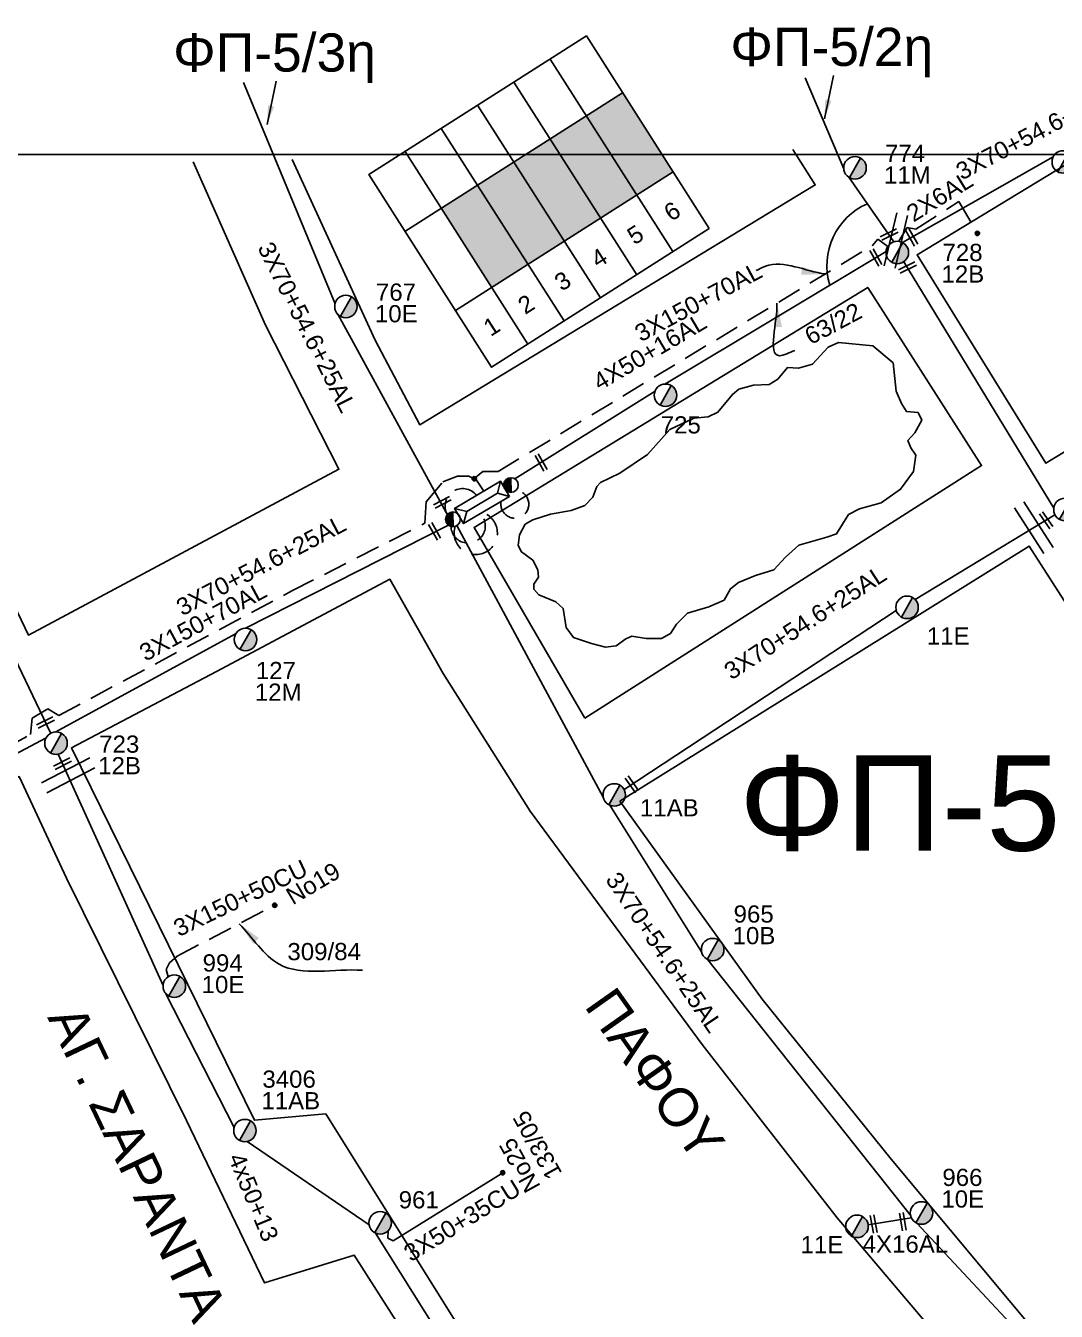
# Model space of a CAD drawing. Header units: millimetres. Extents: x 645 to 3057, y 900 to 1793.
# Drawn here: x 1938 to 2045.8, y 1647.1 to 1781.7 of the extents above; entities that cross this region are included whole.
import ezdxf
from ezdxf.enums import TextEntityAlignment as Align

# ---------------------------------------------------------------- set-up
doc = ezdxf.new("R2010")
doc.units = ezdxf.units.MM
doc.linetypes.add('DASHED', pattern=[19.05, 12.7, -6.35])
for name, color, linetype in [('Άγνωστα', 7, 'Continuous'), ('Ασφαλειοκιβώτια Χ.Τ 6 αναχωρήσεων', 7, 'Continuous'), ('Γέφυρες Εναέριου Δικτύου', 7, 'Continuous'), ('Γυμνά εναέρια ΧΤ (3Φ)   3x50+35CU', 7, 'Continuous'), ('Γυμνά εναέρια ΧΤ και ΦΟΠ (3Φ)   4x50+16AL', 7, 'Continuous'), ('Επιγραφές - Σχήματα', 7, 'Continuous'), ('Καλώδια ΧΤ   2x6AL', 7, 'DASHED'), ('Καλώδια ΧΤ   3x150+50CU', 7, 'DASHED'), ('Μηχανική τομή', 7, 'Continuous'), ('Στύλος ΦΜ', 7, 'Continuous'), ('Στύλος ΦΜ @ 1', 7, 'Continuous'), ('Συνδέσεις', 7, 'Continuous'), ('Συνεστραμμένα ΧΤ   3x70+54.6+25 AL', 7, 'SYN_LINE'), ('Τομή', 7, 'Continuous'), ('Υποσταθμός εναέριος 2 στύλων', 7, 'Continuous'), ('Υποσταθμός πόλεως', 7, 'Continuous'), ('Υπόβαθρο ΔΕΗ', 7, 'Continuous'), ('Υπόγεια καλώδια Δικτύου ΧΤ και Παρ. ΧΤ - 3X150+70 AL', 7, 'DASHED'), ('Υπόγεια καλώδια Παροχών ΧΤ   4x16AL', 7, 'DASHED')]:
    doc.layers.add(name, color=color, linetype=linetype)
doc.styles.get("Standard").update_dxf_attribs({"font": 'arial.ttf'})
doc.linetypes.add('SYN_LINE', pattern='A,0.5,-0.0001,["/\\/\\/\\/",Standard,S=0.1,R=0,X=0,Y=-0.05],-0.25', length=0.7501)
doc.dimstyles.new('ISO-25', dxfattribs={"dimtxt": 2.5, "dimasz": 2.5, "dimexe": 1.25, "dimexo": 0.625, "dimtad": 1, "dimtxsty": 'Standard', "dimcen": 2.5, "dimadec": 0, "dimazin": 0, "dimtfac": 1, "dimtmove": 0, "dimatfit": 3, "dimfxl": 1, "dimarcsym": 0})

# ---------------------------------------------------------------- blocks, each defined once
blk = doc.blocks.new('ΥΠΑΡΧΩΝ ΤΣΙΜΕΝΤΕΝΙΟΣ ΣΤΥΛΟΣ')
at = {"layer": 'Στύλος ΦΜ'}
blk.add_hatch(color=256, dxfattribs=at).paths.add_polyline_path([(-1.29, -2.28, 0.574793), (2.62, 0, 0.268822), (1.3, 2.27)])
blk.add_line((-1.29, -2.28), (1.3, 2.27), dxfattribs=at)
blk.add_circle((0, 0), 2.62, dxfattribs=at)
at = {"layer": 'Στύλος ΦΜ', "flags": 4}
for tag, p in [('ΑΡΙΘΜΟΣ', (-4.68, 8.05)), ('ΤΥΠΟΣ', (-4.91, 3.03))]:
    blk.add_attdef(tag, p, '', height=4, dxfattribs=at)
blk = doc.blocks.new('ΥΠΟΣΤΑΘΜΟΣ ΕΝΑΕΡΙΟΣ ΕΠΙ 2 ΣΤΥΛΩΝ')
at = {"layer": 'Υποσταθμός εναέριος 2 στύλων', "linetype": 'Continuous'}
for points in [[(-11.97, -2.11, 0.574793), (-8.45, -0.07, 0.268822), (-9.64, 1.98)], [(9.68, -2.15, 0.574793), (13.19, -0.1, 0.268822), (12.01, 1.95)]]:
    blk.add_hatch(color=256, dxfattribs=at).paths.add_polyline_path(points)
for p, q in [((-11.97, -2.11), (-9.64, 1.98)), ((9.68, -2.15), (12.01, 1.95))]:
    blk.add_line(p, q, dxfattribs=at)
for centre in [(-10.81, -0.07), (10.84, -0.1)]:
    blk.add_circle(centre, 2.36, dxfattribs=at)
at = {"layer": 'Υποσταθμός πόλεως', "linetype": 'Continuous', "ltscale": 40}
blk.add_lwpolyline([(-8.57, 2.82), (8.57, 2.82), (8.57, -2.82), (-8.57, -2.82)], close=True, dxfattribs=at)
for points in [[(-5.75, 0), (-8.57, 2.82)], [(-8.57, -2.82), (-5.75, 0)], [(-5.75, 0), (5.75, 0)], [(5.75, 0), (8.57, 2.82)], [(8.57, -2.82), (5.75, 0)]]:
    blk.add_lwpolyline(points, dxfattribs=at)
at = {"layer": 'Υποσταθμός εναέριος 2 στύλων', "ltscale": 40, "flags": 1}
for tag, p in [('ΜΕΤΑΣΧΗΜΑΤΙΣΜΟΣ', (14.09, 2.51)), ('ΙΣΧΥΣ', (14.07, -0.28)), ('ΑΡΙΘΜΟΣ', (14.19, -3))]:
    blk.add_attdef(tag, p, '', height=1.8, dxfattribs=at)
blk = doc.blocks.new('ΜΗΧΑΝΙΚΗ ΤΟΜΗ')
at = {"layer": 'Μηχανική τομή', "ltscale": 40}
for p, q in [((-1.89, 0.78), (1.89, 0.78)), ((1.89, 0), (-1.89, 0))]:
    blk.add_line(p, q, dxfattribs=at)
blk = doc.blocks.new('ΤΟΜΗ')
at = {"layer": 'Τομή', "ltscale": 40}
for p, q in [((-5.68, 0), (5.68, 0)), ((5.68, -2.33), (-5.68, -2.33))]:
    blk.add_line(p, q, dxfattribs=at)
blk = doc.blocks.new('ΑΣΦΑΛΕΙΟΚΙΒΩΤΙΟ ΥΠΟΣΤΑΘΜΟΥ 6 ΑΝΑΧΩΡΗΣΕΩΝ')
at = {"layer": 'Ασφαλειοκιβώτια Χ.Τ 6 αναχωρήσεων', "ltscale": 40}
for p, q in [((-23.91, 27), (23.91, 27)), ((-9.83, 27), (-9.83, -27)), ((9.83, 27), (9.83, -27)), ((-23.91, 18), (23.91, 18)), ((-23.91, 9), (23.91, 9)), ((-23.91, 0), (23.91, 0)), ((-23.91, -9), (23.91, -9)), ((-23.91, -18), (23.91, -18))]:
    blk.add_line(p, q, dxfattribs=at)
at = {"layer": 'Ασφαλειοκιβώτια Χ.Τ 6 αναχωρήσεων'}
blk.add_lwpolyline([(-23.91, -27), (23.91, -27), (23.91, 27), (-23.91, 27)], close=True, dxfattribs=at)
for s, p in [('1', (-18.47, 23.8)), ('2', (-18.47, 15.23)), ('3', (-18.47, 6.16)), ('4', (-18.47, -2.87)), ('5', (-18.47, -11.88)), ('6', (-18.47, -21.01))]:
    blk.add_text(s, height=3.6, rotation=270, dxfattribs=at).set_placement(p)
at = {"layer": 'Ασφαλειοκιβώτια Χ.Τ 6 αναχωρήσεων', "ltscale": 40}
for tag, height, p in [('ΟΝΟΜΑ', 5, (-0.27, 31.68)), ('ΚΕΙΜΕΝΟ 1', 2, (16.95, 22.41)), ('ΚΕΙΜΕΝΟ 2', 2, (16.95, 13.71)), ('ΚΕΙΜΕΝΟ 3', 2, (16.95, 4.31)), ('ΚΕΙΜΕΝΟ 4', 2, (16.95, -4.67)), ('ΚΕΙΜΕΝΟ 5', 2, (16.95, -13.51)), ('ΚΕΙΜΕΝΟ 6', 2, (16.95, -22.43)), ('ΣΧ', 2, (-0.21, -29.21))]:
    blk.add_attdef(tag, text='', height=height, dxfattribs=at).set_placement(p, align=Align.MIDDLE_CENTER)
blk = doc.blocks.new('_ΣΥΝΔΕΣΗ')
at = {"layer": 'Συνδέσεις', "linetype": 'SYN_LINE', "ltscale": 40}
blk.add_hatch(color=256, dxfattribs=at).paths.add_polyline_path([(0.5, -0.01, 1), (-0.5, -0.01, 1)])
at = {"layer": 'Συνδέσεις'}
blk.add_circle((0, -0.01), 0.5, dxfattribs=at)

msp = doc.modelspace()

# ---------------------------------------------------------------- hatches: boundary and pattern name
at = {"layer": 'Ασφαλειοκιβώτια Χ.Τ 6 αναχωρήσεων'}
for color, points in [(173, [(2001.91164, 1764.01254), (2005.70592, 1766.43193), (2000.42237, 1774.71801), (1996.62809, 1772.29862)]), (2, [(1998.11736, 1761.59315), (2001.91164, 1764.01254), (1996.62809, 1772.29862), (1992.83381, 1769.87923)]), (6, [(1994.32308, 1759.17376), (1998.11736, 1761.59315), (1992.83381, 1769.87923), (1989.03953, 1767.45984)]), (30, [(1990.5288, 1756.75437), (1994.32308, 1759.17376), (1989.03953, 1767.45984), (1985.24525, 1765.04045)]), (151, [(1986.73452, 1754.33498), (1990.5288, 1756.75437), (1985.24525, 1765.04045), (1981.45097, 1762.62106)])]:
    msp.add_hatch(color=color, dxfattribs=at).paths.add_polyline_path(points)

# ---------------------------------------------------------------- linework, layer by layer
at = {"layer": 'Άγνωστα', "color": 6, "linetype": 'Continuous', "ltscale": 20}
msp.add_lwpolyline([(1940.58196, 1707.64502), (1927.28344, 1735.44518)], dxfattribs=at)
at = {"layer": 'Άγνωστα', "color": 85}
for points in [[(1952.34467, 1681.24327), (1941.37586, 1705.45412)], [(1959.7727, 1666.36472), (1952.58833, 1680.45423)], [(1973.90894, 1656.1955), (1961.13315, 1664.89748)], [(1990.24591, 1630.33324), (1974.56092, 1655.33309)]]:
    msp.add_lwpolyline(points, dxfattribs=at)
at = {"layer": 'Άγνωστα', "color": 30, "linetype": 'DASHED', "ltscale": 0.2}
msp.add_arc((1983.68348, 1731.44598), 1.82778, 36.946858, 215.0543487, dxfattribs=at)
at = {"layer": 'Άγνωστα', "color": 151, "linetype": 'DASHED', "ltscale": 0.2}
msp.add_arc((1989.15064, 1731.63148), 1.45974, 167.7932217, 84.9135424, dxfattribs=at)
at = {"layer": 'Άγνωστα', "color": 2, "linetype": 'DASHED', "ltscale": 0.2}
msp.add_arc((1984.26479, 1729.35569), 1.79403, 181.4397941, 45.5244394, dxfattribs=at)
at = {"layer": 'Άγνωστα', "color": 6, "linetype": 'DASHED', "ltscale": 0.2}
msp.add_arc((1985.06662, 1728.61477), 2.26168, 161.6989645, 72.4218148, dxfattribs=at)
at = {"layer": 'Γέφυρες Εναέριου Δικτύου'}
msp.add_arc((2028.86571, 1756.62182), 7.06222, 113.5696077, 196.9444032, dxfattribs=at)
at = {"layer": 'Γυμνά εναέρια ΧΤ (3Φ)   3x50+35CU', "color": 85}
msp.add_lwpolyline([(1975.89396, 1655.55412), (1975.85805, 1654.80794), (1976.41539, 1654.5294), (1987.87875, 1661.64379)], dxfattribs=at)
at = {"layer": 'Γυμνά εναέρια ΧΤ και ΦΟΠ (3Φ)   4x50+16AL', "color": 151}
for points in [[(2023.57617, 1766.74652), (2019.54483, 1776.26336)], [(2004.8395, 1744.21324), (2028.00197, 1758.09462)], [(1989.16359, 1734.27941), (2003.83357, 1743.47986)]]:
    msp.add_lwpolyline(points, dxfattribs=at)
at = {"layer": 'Γυμνά εναέρια ΧΤ και ΦΟΠ (3Φ)   4x50+16AL', "color": 151, "linetype": 'SYN_LINE', "ltscale": 10}
msp.add_lwpolyline([(2028.82283, 1759.1203), (2024.09962, 1765.87057)], dxfattribs=at)
at = {"layer": 'Επιγραφές - Σχήματα'}
msp.add_lwpolyline([(644.94827, 917.56325), (2950.19274, 916.21517), (2950.19274, 1768.24265), (644.94827, 1768.24265)], close=True, dxfattribs=at)
at = {"layer": 'Καλώδια ΧΤ   2x6AL', "color": 173, "ltscale": 0.2}
msp.add_lwpolyline([(2029.34809, 1759.1617), (2030.21789, 1760.59356), (2031.12479, 1760.41925), (2035.61747, 1763.34257), (2037.55334, 1759.9956)], dxfattribs=at)
at = {"layer": 'Καλώδια ΧΤ   3x150+50CU', "color": 85, "ltscale": 0.2}
msp.add_lwpolyline([(1952.86987, 1682.156), (1952.65015, 1682.90522), (1953.00707, 1683.61873), (1953.8049, 1684.31126), (1964.03362, 1689.64859)], dxfattribs=at)
at = {"layer": 'Συνεστραμμένα ΧΤ   3x70+54.6+25 AL', "color": 30, "ltscale": 20}
for points in [[(1970.33816, 1752.62942), (1960.75705, 1775.78873)], [(1982.18725, 1730.39619), (1970.61558, 1751.52921)]]:
    msp.add_lwpolyline(points, dxfattribs=at)
at = {"layer": 'Συνεστραμμένα ΧΤ   3x70+54.6+25 AL', "color": 173, "ltscale": 20}
for points in [[(2029.71732, 1759.04243), (2045.49429, 1768.00046)], [(2029.84266, 1757.02593), (2045.55033, 1731.23176)]]:
    msp.add_lwpolyline(points, dxfattribs=at)
at = {"layer": 'Συνεστραμμένα ΧΤ   3x70+54.6+25 AL', "color": 2, "ltscale": 20}
for points in [[(2031.03598, 1721.65915), (2045.67618, 1730.52929)], [(1983.09977, 1729.41433), (1998.40618, 1700.95427)], [(2000.58322, 1701.77693), (2029.06456, 1720.50293)], [(1999.09192, 1700.11429), (2008.69819, 1684.77231)], [(2009.3576, 1683.93364), (2030.53664, 1657.2328)], [(2031.2256, 1656.34887), (2049.75063, 1636.5065)]]:
    msp.add_lwpolyline(points, dxfattribs=at)
at = {"layer": 'Συνεστραμμένα ΧΤ   3x70+54.6+25 AL', "color": 6, "ltscale": 20}
for points in [[(1960.98473, 1718.64096), (1982.225, 1729.42744)], [(1941.04994, 1707.78243), (1959.97588, 1718.10098)], [(1922.18043, 1697.63254), (1940.11643, 1707.18977)]]:
    msp.add_lwpolyline(points, dxfattribs=at)
at = {"layer": 'Υπόβαθρο ΔΕΗ'}
for points in [[(1965.86004, 1767.72529), (1974.54363, 1748.81647), (1979.19404, 1739.94577), (2020.59158, 1765.05864), (2018.24481, 1768.7705)], [(2049.63494, 1768.91108), (2031.2394, 1757.76047), (2044.73138, 1735.92021), (2067.36783, 1749.69885), (2083.33932, 1759.64848), (2076.72945, 1769.16)], [(1914.67078, 1767.1618), (1938.2429, 1717.93875), (1970.7444, 1735.28734), (1963.06933, 1750.36287), (1955.4896, 1767.46888)], [(1996.46008, 1709.22121), (2037.99159, 1735.67723), (2026.08023, 1754.33024), (1984.89357, 1729.19694), (1996.46008, 1709.22121)], [(1998.10133, 1733.91746), (2000.13621, 1734.86864), (2003.03049, 1736.82632), (2005.37301, 1739.45928), (2007.87045, 1740.66059), (2009.37903, 1740.79761), (2010.40761, 1741.27718), (2011.91619, 1743.12695), (2012.60191, 1743.67502), (2014.11979, 1744.09721), (2015.76552, 1744.16572), (2016.65695, 1744.7138), (2017.68553, 1745.94698), (2018.85126, 1745.87847), (2020.29126, 1746.28953), (2021.93698, 1748.07079), (2023.03413, 1748.55036), (2026.59987, 1748.20781), (2028.7256, 1746.42655), (2029.06846, 1743.48062), (2029.61703, 1742.17893), (2030.14924, 1741.33898), (2031.3536, 1741.24272), (2031.73901, 1740.42449), (2031.01638, 1739.12494), (2030.29376, 1738.30671), (2030.58281, 1737.53661), (2031.10908, 1736.76105), (2030.8682, 1735.07646), (2029.51931, 1733.19934), (2027.48863, 1731.79336), (2025.22441, 1731.16765), (2024.06821, 1730.54194), (2022.81568, 1728.52043), (2021.80401, 1728.18352), (2018.85936, 1727.35869), (2017.4623, 1726.10728), (2016.25793, 1724.7596), (2014.32379, 1724.17562), (2012.54133, 1723.45366), (2011.72236, 1722.77982), (2011.04791, 1721.57653), (2009.45814, 1720.9027), (2007.23541, 1720.22151), (2006.07922, 1719.06636), (2005.45295, 1718.10374), (2004.48945, 1717.5743), (2002.89969, 1717.5743), (2001.40627, 1717.81495), (2000.77569, 1717.52579), (1999.76402, 1716.80382), (1998.656, 1716.65943), (1997.16259, 1717.04448), (1995.28377, 1717.67018), (1994.51297, 1718.72907), (1994.22393, 1720.70245), (1993.45313, 1721.42442), (1991.66402, 1722.15806), (1991.1341, 1722.73564), (1991.1341, 1723.26508), (1991.61585, 1723.98705), (1991.56767, 1724.75715), (1991.03775, 1725.76791), (1989.83338, 1726.63427), (1989.49616, 1727.30811), (1989.64114, 1728.42323), (1990.21923, 1729.53025), (1991.03821, 1730.01156), (1992.86885, 1730.58913), (1995.0367, 1730.97418), (1996.48195, 1731.50363), (1997.30092, 1732.36999), (1997.73449, 1733.47701), (1998.10133, 1733.91746)], [(2000.12761, 1700.53204), (2015.02549, 1679.81937), (2028.53108, 1663.056), (2044.06792, 1644.44898), (2050.90531, 1637.19105), (2085.81764, 1659.46101), (2069.39241, 1685.00943), (2052.12991, 1712.98783), (2042.98969, 1727.24198), (2000.12761, 1700.53204)], [(2006.49411, 1609.177), (2044.2173, 1632.78968), (2033.51261, 1644.34588), (2022.89898, 1656.93413), (2008.7555, 1675.05595), (1990.75754, 1699.50573), (1981.63677, 1713.91416), (1976.05796, 1723.77133), (1957.92974, 1714.13551), (1942.75777, 1706.11368), (1950.90491, 1689.52312), (1961.90583, 1667.14151), (1969.36801, 1667.82285), (1988.41521, 1637.31536), (2006.49411, 1609.177)], [(1901.94765, 1684.27725), (1937.27363, 1703.12443), (1942.22004, 1692.48768), (1954.78236, 1667.12255), (1962.94152, 1650.10523), (1972.35115, 1653.02116), (1999.81252, 1609.90662), (2002.01801, 1606.41846), (1978.3689, 1591.51981), (1967.80771, 1584.96031), (1956.86006, 1601.26404), (1937.32229, 1630.13871), (1913.90482, 1666.05014), (1901.94765, 1684.27725)]]:
    msp.add_lwpolyline(points, dxfattribs=at)
at = {"layer": 'Υπόγεια καλώδια Δικτύου ΧΤ και Παρ. ΧΤ - 3X150+70 AL', "color": 173, "ltscale": 0.2}
for points in [[(1984.84267, 1734.25908), (1985.79609, 1735.07312), (1987.40879, 1735.07312), (2026.58369, 1758.72351), (2027.12265, 1759.3915), (2028.17881, 1758.62387)], [(1900.21689, 1686.12753), (1900.74184, 1687.46056), (1901.59738, 1687.86394), (1902.50135, 1687.68645), (1938.45754, 1707.53154), (1938.64485, 1709.22541), (1940.28886, 1710.21946), (1941.43369, 1709.50634), (1965.8205, 1722.5613), (1979.74874, 1729.63629), (1979.88789, 1731.87008), (1981.62944, 1733.98667), (1983.1431, 1734.58162), (1984.32605, 1734.58147), (1985.13343, 1734.14283), (1985.89955, 1732.99197)]]:
    msp.add_lwpolyline(points, dxfattribs=at)
at = {"layer": 'Υπόγεια καλώδια Παροχών ΧΤ   4x16AL', "color": 2}
msp.add_lwpolyline([(2026.12885, 1656.17102), (2030.63138, 1656.92858)], dxfattribs=at)

# ---------------------------------------------------------------- block references
at = {"layer": 'Ασφαλειοκιβώτια Χ.Τ 6 αναχωρήσεων', "xscale": 0.4999999999999281, "yscale": 0.4999999999999281, "zscale": 0.4999999999999281, "rotation": 122.5232706009299}
msp.add_blockref('ΑΣΦΑΛΕΙΟΚΙΒΩΤΙΟ ΥΠΟΣΤΑΘΜΟΥ 6 ΑΝΑΧΩΡΗΣΕΩΝ', (1991.6813, 1763.3168), dxfattribs=at)
at = {"layer": 'Μηχανική τομή'}
for p, xscale, yscale, zscale, rotation in [((2030.84534, 1759.68291), 0.5000000000000017, 0.5000000000000017, 0.5000000000000017, 119.4076368991258), ((2028.41594, 1759.70182), 0.4999999999999805, 0.4999999999999805, 0.4999999999999805, 26.46286390325898), ((2027.10923, 1757.5596), 0.5000000000000017, 0.5000000000000017, 0.5000000000000017, 119.4076368991258), ((2030.32347, 1756.23636), 0.4999999999999805, 0.4999999999999805, 0.4999999999999805, 26.46286390325898), ((1992.0711, 1736.10289), 0.5000000000000017, 0.5000000000000017, 0.5000000000000017, 119.4076368991258), ((1981.65088, 1731.65474), 0.4999999999999805, 0.4999999999999805, 0.4999999999999805, 26.46286390325898), ((1980.92093, 1728.8951), 0.5000000000000017, 0.5000000000000017, 0.5000000000000017, 119.4076368991258), ((2044.91468, 1730.06792), 0.5000000000000894, 0.5000000000000894, 0.5000000000000894, 125.4203231867229), ((1940.12895, 1708.59202), 0.4999999999999805, 0.4999999999999805, 0.4999999999999805, 26.46286390325898), ((1941.90028, 1704.29661), 0.4999999999999805, 0.4999999999999805, 0.4999999999999805, 26.46286390325898), ((2001.55849, 1702.41816), 0.5000000000000894, 0.5000000000000894, 0.5000000000000894, 125.4203231867229), ((2026.89786, 1656.30984), 0.4999999999998067, 0.4999999999998067, 0.4999999999998067, 100.1772585414979), ((2029.94102, 1656.55034), 0.4999999999998067, 0.4999999999998067, 0.4999999999998067, 100.1772585414979)]:
    msp.add_blockref('ΜΗΧΑΝΙΚΗ ΤΟΜΗ', p, dxfattribs=dict(at, xscale=xscale, yscale=yscale, zscale=zscale, rotation=rotation))
at = {"layer": 'Στύλος ΦΜ @ 1', "ltscale": 40}
ref = msp.add_blockref('ΥΠΑΡΧΩΝ ΤΣΙΜΕΝΤΕΝΙΟΣ ΣΤΥΛΟΣ', (2024.74911, 1766.85307), dxfattribs=dict(at, xscale=0.4499999999998181, yscale=0.4499999999998181, zscale=0.4499999999998181))
ref.add_attrib('ΤΥΠΟΣ', '11M', (2027.78146, 1765.20048), dxfattribs={"layer": 'Στύλος ΦΜ', "height": 1.8, "flags": 4})
ref.add_attrib('ΑΡΙΘΜΟΣ', '774', (2027.888, 1767.46276), dxfattribs={"layer": 'Στύλος ΦΜ', "height": 1.8, "flags": 4})
ref = msp.add_blockref('ΥΠΑΡΧΩΝ ΤΣΙΜΕΝΤΕΝΙΟΣ ΣΤΥΛΟΣ', (2046.54432, 1767.46701), dxfattribs=dict(at, xscale=0.4499999999998181, yscale=0.4499999999998181, zscale=0.4499999999998181))
ref.add_attrib('ΤΥΠΟΣ', '12M', (2047.58983, 1762.8223), dxfattribs={"layer": 'Στύλος ΦΜ', "height": 1.8, "flags": 4})
ref.add_attrib('ΑΡΙΘΜΟΣ', '723', (2047.69638, 1765.08459), dxfattribs={"layer": 'Στύλος ΦΜ', "height": 1.8, "flags": 4})
ref = msp.add_blockref('ΥΠΑΡΧΩΝ ΤΣΙΜΕΝΤΕΝΙΟΣ ΣΤΥΛΟΣ', (2029.17565, 1757.99662), dxfattribs=dict(at, xscale=0.4499999999998181, yscale=0.4499999999998181, zscale=0.4499999999998181))
ref.add_attrib('ΤΥΠΟΣ', '12B', (2033.79815, 1754.83402), dxfattribs={"layer": 'Στύλος ΦΜ', "height": 1.8, "flags": 4})
ref.add_attrib('ΑΡΙΘΜΟΣ', '728', (2033.9047, 1757.0963), dxfattribs={"layer": 'Στύλος ΦΜ', "height": 1.8, "flags": 4})
ref = msp.add_blockref('ΥΠΑΡΧΩΝ ΤΣΙΜΕΝΤΕΝΙΟΣ ΣΤΥΛΟΣ', (1971.47767, 1752.33167), dxfattribs=dict(at, xscale=0.4499999999998181, yscale=0.4499999999998181, zscale=0.4499999999998181))
ref.add_attrib('ΤΥΠΟΣ', '10E', (1974.51002, 1750.67909), dxfattribs={"layer": 'Στύλος ΦΜ', "height": 1.8, "flags": 4})
ref.add_attrib('ΑΡΙΘΜΟΣ', '767', (1974.61657, 1752.94137), dxfattribs={"layer": 'Στύλος ΦΜ', "height": 1.8, "flags": 4})
ref = msp.add_blockref('ΥΠΑΡΧΩΝ ΤΣΙΜΕΝΤΕΝΙΟΣ ΣΤΥΛΟΣ', (2004.92556, 1743.03862), dxfattribs=dict(at, xscale=0.4499999999998181, yscale=0.4499999999998181, zscale=0.4499999999998181))
ref.add_attrib('ΤΥΠΟΣ', '725', (2004.41882, 1739.04398), dxfattribs={"layer": 'Στύλος ΦΜ', "height": 1.8, "flags": 4})
ref = msp.add_blockref('ΥΠΑΡΧΩΝ ΤΣΙΜΕΝΤΕΝΙΟΣ ΣΤΥΛΟΣ', (2046.71808, 1731.07845), dxfattribs=dict(at, xscale=0.4499999999998181, yscale=0.4499999999998181, zscale=0.4499999999998181))
ref.add_attrib('ΤΥΠΟΣ', '11AB', (2051.34058, 1727.91585), dxfattribs={"layer": 'Στύλος ΦΜ', "height": 1.8, "flags": 4})
ref.add_attrib('ΑΡΙΘΜΟΣ', '969', (2051.44713, 1730.17814), dxfattribs={"layer": 'Στύλος ΦΜ', "height": 1.8, "flags": 4})
ref = msp.add_blockref('ΥΠΑΡΧΩΝ ΤΣΙΜΕΝΤΕΝΙΟΣ ΣΤΥΛΟΣ', (2030.19453, 1720.83508), dxfattribs=dict(at, xscale=0.4499999999998181, yscale=0.4499999999998181, zscale=0.4499999999998181))
ref.add_attrib('ΤΥΠΟΣ', '11E', (2032.26704, 1716.93728), dxfattribs={"layer": 'Στύλος ΦΜ', "height": 1.8, "flags": 4})
ref = msp.add_blockref('ΥΠΑΡΧΩΝ ΤΣΙΜΕΝΤΕΝΙΟΣ ΣΤΥΛΟΣ', (1960.96611, 1717.46334), dxfattribs=dict(at, xscale=0.4499999999998181, yscale=0.4499999999998181, zscale=0.4499999999998181))
ref.add_attrib('ΤΥΠΟΣ', '12M', (1961.94307, 1711.05962), dxfattribs={"layer": 'Στύλος ΦΜ', "height": 1.8, "flags": 4})
ref.add_attrib('ΑΡΙΘΜΟΣ', '127', (1962.04962, 1713.32191), dxfattribs={"layer": 'Στύλος ΦΜ', "height": 1.8, "flags": 4})
ref = msp.add_blockref('ΥΠΑΡΧΩΝ ΤΣΙΜΕΝΤΕΝΙΟΣ ΣΤΥΛΟΣ', (1941.14057, 1706.60815), dxfattribs=dict(at, xscale=0.4499999999998181, yscale=0.4499999999998181, zscale=0.4499999999998181))
ref.add_attrib('ΤΥΠΟΣ', '12B', (1945.55148, 1703.35665), dxfattribs={"layer": 'Στύλος ΦΜ', "height": 1.8, "flags": 4})
ref.add_attrib('ΑΡΙΘΜΟΣ', '723', (1945.65803, 1705.61894), dxfattribs={"layer": 'Στύλος ΦΜ', "height": 1.8, "flags": 4})
ref = msp.add_blockref('ΥΠΑΡΧΩΝ ΤΣΙΜΕΝΤΕΝΙΟΣ ΣΤΥΛΟΣ', (1999.55899, 1701.19548), dxfattribs=dict(at, xscale=0.4499999999998181, yscale=0.4499999999998181, zscale=0.4499999999998181))
ref.add_attrib('ΤΥΠΟΣ', '11AB', (2002.24558, 1698.95232), dxfattribs={"layer": 'Στύλος ΦΜ', "height": 1.8, "flags": 4})
ref = msp.add_blockref('ΥΠΑΡΧΩΝ ΤΣΙΜΕΝΤΕΝΙΟΣ ΣΤΥΛΟΣ', (2009.85335, 1685.00199), dxfattribs=dict(at, xscale=0.4499999999998181, yscale=0.4499999999998181, zscale=0.4499999999998181))
ref.add_attrib('ΤΥΠΟΣ', '10B', (2011.93993, 1685.56873), dxfattribs={"layer": 'Στύλος ΦΜ', "height": 1.8, "flags": 4})
ref.add_attrib('ΑΡΙΘΜΟΣ', '965', (2012.04648, 1687.83102), dxfattribs={"layer": 'Στύλος ΦΜ', "height": 1.8, "flags": 4})
ref = msp.add_blockref('ΥΠΑΡΧΩΝ ΤΣΙΜΕΝΤΕΝΙΟΣ ΣΤΥΛΟΣ', (1953.52042, 1681.17421), dxfattribs=dict(at, xscale=0.4499999999998181, yscale=0.4499999999998181, zscale=0.4499999999998181))
ref.add_attrib('ΤΥΠΟΣ', '10E', (1956.37547, 1680.44689), dxfattribs={"layer": 'Στύλος ΦΜ', "height": 1.8, "flags": 4})
ref.add_attrib('ΑΡΙΘΜΟΣ', '994', (1956.48202, 1682.70918), dxfattribs={"layer": 'Στύλος ΦΜ', "height": 1.8, "flags": 4})
ref = msp.add_blockref('ΥΠΑΡΧΩΝ ΤΣΙΜΕΝΤΕΝΙΟΣ ΣΤΥΛΟΣ', (1960.90864, 1666.05365), dxfattribs=dict(at, xscale=0.4499999999998181, yscale=0.4499999999998181, zscale=0.4499999999998181))
ref.add_attrib('ΤΥΠΟΣ', '11AB', (1962.62694, 1668.28226), dxfattribs={"layer": 'Στύλος ΦΜ', "height": 1.8, "flags": 4})
ref.add_attrib('ΑΡΙΘΜΟΣ', '3406', (1962.73349, 1670.54454), dxfattribs={"layer": 'Στύλος ΦΜ', "height": 1.8, "flags": 4})
ref = msp.add_blockref('ΥΠΑΡΧΩΝ ΤΣΙΜΕΝΤΕΝΙΟΣ ΣΤΥΛΟΣ', (2031.69818, 1657.42767), dxfattribs=dict(at, xscale=0.4499999999998181, yscale=0.4499999999998181, zscale=0.4499999999998181))
ref.add_attrib('ΤΥΠΟΣ', '10E', (2033.78476, 1657.99441), dxfattribs={"layer": 'Στύλος ΦΜ', "height": 1.8, "flags": 4})
ref.add_attrib('ΑΡΙΘΜΟΣ', '966', (2033.8913, 1660.2567), dxfattribs={"layer": 'Στύλος ΦΜ', "height": 1.8, "flags": 4})
ref = msp.add_blockref('ΥΠΑΡΧΩΝ ΤΣΙΜΕΝΤΕΝΙΟΣ ΣΤΥΛΟΣ', (1975.06963, 1656.39533), dxfattribs=dict(at, xscale=0.4499999999998181, yscale=0.4499999999998181, zscale=0.4499999999998181))
ref.add_attrib('ΤΥΠΟΣ', '961', (1976.99769, 1657.91266), dxfattribs={"layer": 'Στύλος ΦΜ', "height": 1.8, "flags": 4})
ref = msp.add_blockref('ΥΠΑΡΧΩΝ ΤΣΙΜΕΝΤΕΝΙΟΣ ΣΤΥΛΟΣ', (2024.95953, 1656.03018), dxfattribs=dict(at, xscale=0.4499999999998181, yscale=0.4499999999998181, zscale=0.4499999999998181))
ref.add_attrib('ΤΥΠΟΣ', '11E', (2019.05338, 1653.21294), dxfattribs={"layer": 'Στύλος ΦΜ', "height": 1.8, "flags": 4})
at = {"layer": 'Συνδέσεις', "xscale": 0.4499999999998181, "yscale": 0.4499999999998181, "zscale": 0.4499999999998181}
for p in [(2037.55334, 1759.9956), (1984.89894, 1734.2996), (1964.03362, 1689.64859), (1987.87875, 1661.64379)]:
    msp.add_blockref('_ΣΥΝΔΕΣΗ', p, dxfattribs=at)
at = {"layer": 'Τομή'}
for p, xscale, yscale, zscale, rotation in [((2029.5954, 1759.09614), 0.5000000000007998, 0.5000000000007998, 0.5000000000007998, 256.6024173140096), ((2043.94716, 1729.48172), 0.5000000000004682, 0.5000000000004682, 0.5000000000004682, 302.6672106730121), ((1942.14277, 1703.76137), 0.500000000000581, 0.500000000000581, 0.500000000000581, 27.55505942946671)]:
    msp.add_blockref('ΤΟΜΗ', p, dxfattribs=dict(at, xscale=xscale, yscale=yscale, zscale=zscale, rotation=rotation))
at = {"layer": 'Υποσταθμός εναέριος 2 στύλων', "xscale": 0.3258358573134402, "yscale": 0.3258358573134402, "zscale": 0.3258358573134402, "rotation": 210.6372359399679}
msp.add_blockref('ΥΠΟΣΤΑΘΜΟΣ ΕΝΑΕΡΙΟΣ ΕΠΙ 2 ΣΤΥΛΩΝ', (1985.7265, 1731.8233), dxfattribs=at)

# ---------------------------------------------------------------- texts
at = {"layer": 'Γυμνά εναέρια ΧΤ (3Φ)   3x50+35CU', "color": 7, "insert": (1977.31718, 1653.78129), "char_height": 1.8, "width": 168.3717627, "attachment_point": 1, "rotation": 31.7782496}
msp.add_mtext('3X50+35CU', dxfattribs=at)
at = {"layer": 'Γυμνά εναέρια ΧΤ και ΦΟΠ (3Φ)   4x50+16AL', "color": 7, "insert": (1997.11618, 1745.02213), "char_height": 1.8, "width": 168.3717627, "attachment_point": 1, "rotation": 30.579555}
msp.add_mtext('4X50+16AL', dxfattribs=at)
at = {"layer": 'Επιγραφές - Σχήματα', "width": 69.9753744, "attachment_point": 1}
for s, insert, char_height in [('ΦΠ-5/3η', (1953.38859, 1780.92471), 4), ('ΦΠ-5/2η', (2011.70383, 1781.51885), 4), ('ΦΠ-5Ν', (2012.60487, 1705.35679), 10)]:
    msp.add_mtext(s, dxfattribs=dict(at, insert=insert, char_height=char_height))
at = {"layer": 'Επιγραφές - Σχήματα', "color": 7, "char_height": 1.8, "width": 168.3717627, "attachment_point": 1}
for s, insert, rotation in [('63/22', (2019.2635, 1749.86221), 28.1904312), ('No19', (1964.99444, 1691.17418), 30.6562195), ('309/84', (1965.354, 1685.69186), 0.0976709), ('133/05', (1992.57312, 1660.72583), 118.9197117), ('No25', (1990.32426, 1659.34327), 118.9197117), ('4x50+13', (1960.78149, 1663.91639), 292.4932479)]:
    msp.add_mtext(s, dxfattribs=dict(at, insert=insert, rotation=rotation))
at = {"layer": 'Επιγραφές - Σχήματα', "char_height": 4, "width": 69.9753744, "attachment_point": 1}
for s, insert, rotation in [('ΠΑΦΟΥ', (1999.60074, 1681.40142), 305.2396894), ('ΑΓ. ΣΑΡΑΝΤΑ', (1943.81069, 1679.63925), 295.4597097)]:
    msp.add_mtext(s, dxfattribs=dict(at, insert=insert, rotation=rotation))
at = {"layer": 'Καλώδια ΧΤ   2x6AL', "color": 7, "insert": (2029.91914, 1762.64388), "char_height": 1.8, "width": 168.3717627, "attachment_point": 1, "rotation": 31.6240159}
msp.add_mtext('2X6AL', dxfattribs=at)
at = {"layer": 'Καλώδια ΧΤ   3x150+50CU', "color": 7, "insert": (1953.21523, 1687.92767), "char_height": 1.8, "width": 168.3717627, "attachment_point": 1, "rotation": 25.6865333}
msp.add_mtext('3X150+50CU', dxfattribs=at)
at = {"layer": 'Συνεστραμμένα ΧΤ   3x70+54.6+25 AL', "color": 7, "char_height": 1.8, "width": 168.3717627, "attachment_point": 1}
for insert, rotation in [((2035.09173, 1767.10748), 27.705756), ((1963.79096, 1759.30955), 296.8284317), ((1953.50558, 1721.47621), 27.705756), ((2010.83293, 1714.68401), 32.9884438), ((2000.06344, 1693.33471), 304.0761068)]:
    msp.add_mtext('3X70+54.6+25AL', dxfattribs=dict(at, insert=insert, rotation=rotation))
at = {"layer": 'Υπόγεια καλώδια Δικτύου ΧΤ και Παρ. ΧΤ - 3X150+70 AL', "color": 7, "char_height": 1.8, "width": 168.3717627, "attachment_point": 1, "rotation": 28.1904312}
for insert in [(2001.47944, 1750.1607), (1949.64769, 1716.71662)]:
    msp.add_mtext('3X150+70AL', dxfattribs=dict(at, insert=insert))
at = {"layer": 'Υπόγεια καλώδια Παροχών ΧΤ   4x16AL', "color": 7, "insert": (2025.54694, 1655.07366), "char_height": 1.8, "width": 168.3717627, "attachment_point": 1}
msp.add_mtext('4X16AL', dxfattribs=at)

# ---------------------------------------------------------------- leaders
at = {"layer": 'Επιγραφές - Σχήματα', "ltscale": 40}
for points in [[(1963.22991, 1771.38305), (1964.19272, 1775.94179)], [(2021.54516, 1771.97719), (2022.50796, 1776.53593)]]:
    msp.add_leader(points, dimstyle='ISO-25', override={"dimasz": 2, "dimtad": 0}, dxfattribs=at)
at = {"layer": 'Επιγραφές - Σχήματα', "path_type": 1}
for points in [[(2021.63972, 1755.73877), (2015.37753, 1756.54238), (2014.421, 1756.11215)], [(2016.57504, 1752.68116), (2016.85111, 1747.18202), (2018.46659, 1747.71568)], [(1960.30794, 1687.70453), (1964.49562, 1683.47046), (1973.20969, 1682.84106)]]:
    msp.add_leader(points, dimstyle='ISO-25', override={"dimgap": 0.625, "dimtad": 0}, dxfattribs=at)

doc.saveas('drawing.dxf')
